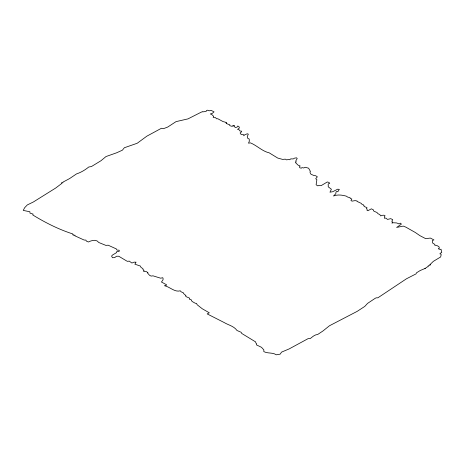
<?xml version="1.0" encoding="UTF-8"?>
<svg xmlns="http://www.w3.org/2000/svg" width="465" height="465" viewBox="0 0 465 465"><rect width="100%" height="100%" fill="white"/><g stroke="black" fill="none" stroke-linecap="round" stroke-linejoin="round"><path stroke-width="0.7" d="M424.929 268.578L427.48 266.817L428.317 266.707L427.974 266.125L428.596 265.695L430.666 264.73L429.834 264.759L433.316 261.371L440.64 256.971L441.18 254.715L440.849 254.082L439.937 253.867L440.25 253.227L441.75 252.553L441.018 249.199L440.14 249.461L438.39 248.804L439.117 248.403L439.291 247.7L438.884 246.665L436.868 245.52L434.734 245.2L434.915 244.491L432.566 242.951L432.392 240.51L433.938 239.917L430.363 238.068L425.673 238.661L419.912 235.656L415.297 232.477L405.881 227.158L403.26 226.089L396.616 227.449L401.347 224.188L400.656 223.136L399.127 223.927L396.657 222.944L392.617 222.718L391.902 223.061L392.472 222.718L392.524 221.927L391.792 221.346L392.716 219.649L390.751 218.655L387.49 219.416L385.874 218.091L384.363 218.225L384.404 216.766L385.072 215.772L383.956 215.208L381.998 215.347L380.701 215.94L379.742 214.481L378.068 213.778L376.964 212.482L374.052 211.244L373.389 210.616L373.453 209.884L371.378 208.832L367.96 210.68L367.088 210.517L367.222 209.762L366.408 208.384L367.059 208.006L366.833 207.547L364.066 206.472L364.205 205.885L363.252 205.094L363.177 204.46L361.822 204.216L361.224 203.35L357.103 201.432L357.132 201.019L355.208 200.595L352.034 201.136L350.982 200.537L351.842 199.014L350.157 198.392L350.11 197.695L347.715 197.096L346.297 196.137C341.74 194.864 337.369 194.44 333.469 195.998L335.788 193.812L336.021 192.068L336.724 191.411L337.788 191.795L339.322 189.365L337.66 189.203L332.748 191.72L329.952 192.19L331.411 189.261L329.063 187.436A2.29 1.325 0 0 1 328.331 185.919L328.104 184.541L328.563 183.692L329.749 183.32L328.924 182.402L327.302 181.972L321.117 185.657L318.897 185.419L317.822 185.855L316.107 184.803L316.874 179.67L315.718 178.711L317.368 176.84L315.683 175.729L313.98 175.543L310.98 174.247L310.114 172.695L309.992 171.736L310.469 171.504L308.621 168.202L305.267 167.278L303.68 167.975L301.936 167.592L301.308 168.214L299.815 167.766L299.408 166.807L300.181 165.982L298.187 165.215L295.391 162.523L296.333 161.867L295.589 161.326L297.216 158.478L296.594 157.821L294.525 158.135L293.223 158.937L290.741 158.867L289.724 159.751L288.48 159.489L286.609 159.884L285.336 159.158L282.592 159.396L277.727 158.059L269.148 152.805C262.475 151.392 256.889 145.493 250.461 142.877L248.496 143.168L249.321 141.221L249.188 138.994L247.711 138.338L247.27 136.553L248.327 134.141L247.27 133.781L244.613 134.844L243.8 135.797L243.625 134.658L241.91 134.67L240.353 133.786L240.202 132.816L241.073 132.304L241.695 131.211L239.899 130.95L239.184 129.822L237.569 129.38L239.306 128.078L239.26 127.032L237.824 125.986L237.022 127.119L235.459 127.555L233.628 126.038L234.534 125.806L232.808 125.509L232.314 126.422L230.245 125.812L229.582 125.434L229.82 124.812L227.141 123.847L225.973 122.981L226.705 123.016L225.304 122.161L223.078 121.615L217.818 118.744L216.399 118.778L215.591 117.633L213.993 117.692L213.162 117.221L213.72 116.366L211.808 114.553L210.494 114.094L210.814 113.617L212.319 113.355L214.051 111.85L211.029 110.339L209.221 110.821L207.617 110.199L206.53 110.426L206.582 111.019L205.844 111.356L203.536 111.838L202.531 111.507L202.304 111.984L201.624 111.966L187.994 118.883L176.043 121.621L167.749 127.032L163.43 128.695L161.46 128.259L146.853 136.164L137.216 143.255L124.353 147.742L122.388 150.189L116.663 152.782L105.997 156.554L100.969 160.733L91.442 166.54L88.728 167.022C85.269 169.894 80.759 172.562 76.51 173.91L69.634 178.554L63.048 182.065L63.089 182.524L61.49 182.89L62.066 183.222L55.672 188.052L33.329 202.002L27.319 204.926L24.639 207.721L23.25 210.407L29.923 211.773L29.963 213.115L33.12 214.103L32.748 214.946C45.314 222.683 58.898 229.501 72.825 233.947L72.709 234.848L73.883 234.825L73.784 235.331L75.092 235.238L74.906 235.836L84.101 240.033L85.92 240.109L86.333 241.056L88.385 241.992C91.57 240.411 96.365 238.911 98.824 242.521L105.875 245.386L108.165 245.2L116.424 248.967L116.756 249.815L117.982 250.315L118.883 250.054L119.482 250.926L118.976 251.385L116.5 251.792L116.651 252.565L112.513 255.018L111.571 256.087L112.484 257.744L114.675 257.622L116.541 256.232L118.784 256.256L126.683 260.993L127.677 261.377L129.148 261.08L131.944 263.045L134.048 262.15L136.117 262.173L135.245 262.975L135.443 263.516L134.838 264.172L140.424 266.067L141.005 267.404L142.9 268.625L142.976 269.462L144.115 270.398L143.261 270.99L144.243 271.508L146.26 271.543L147.521 272.339L147.969 272.659L147.527 272.938L149.486 275.257L151.131 276.094L152.979 275.821L160.663 278.198L162.779 277.71L163.163 278.936L162.89 280.064L161.454 282.023L166.546 284.76L166.499 285.208L164.418 285.725C169.702 286.684 174.747 292.549 180.304 290.799L181.019 291.747L183.57 292.933L183.483 293.479L185.954 295.583L185.39 295.914L186.657 296.92L189.325 297.989L189.761 298.826L189.47 299.158L191.417 299.878L191.365 300.669L192.533 301.709L195.224 303.232L196.544 303.389L197.154 304.749L202.292 308.783L209.285 312.788L207.187 313.91L224.043 322.472C228.338 325.111 233.918 326.029 236.993 330.487L241.219 332.318L241.666 333.405L255.686 341.944L255.773 342.967L256.511 343.449L256.366 344.832L261.522 347.32L263.829 349.878L263.818 351.616C267.747 353.714 272.705 352.261 276.297 354.801L280.18 354.161L281.552 352.121L289.16 348.913L308.115 338.636L310.329 338.514C312.492 336.869 314.695 334.602 317.607 334.538L322.989 330.952L329.441 325.773L357.196 311.352L364.769 306.418L367.577 303.389L375.121 298.356L376.173 297.827L377.871 297.815L406.451 278.797L416.07 273.856L416.448 272.839L420.25 270.502L425.243 268.392"/></g></svg>
